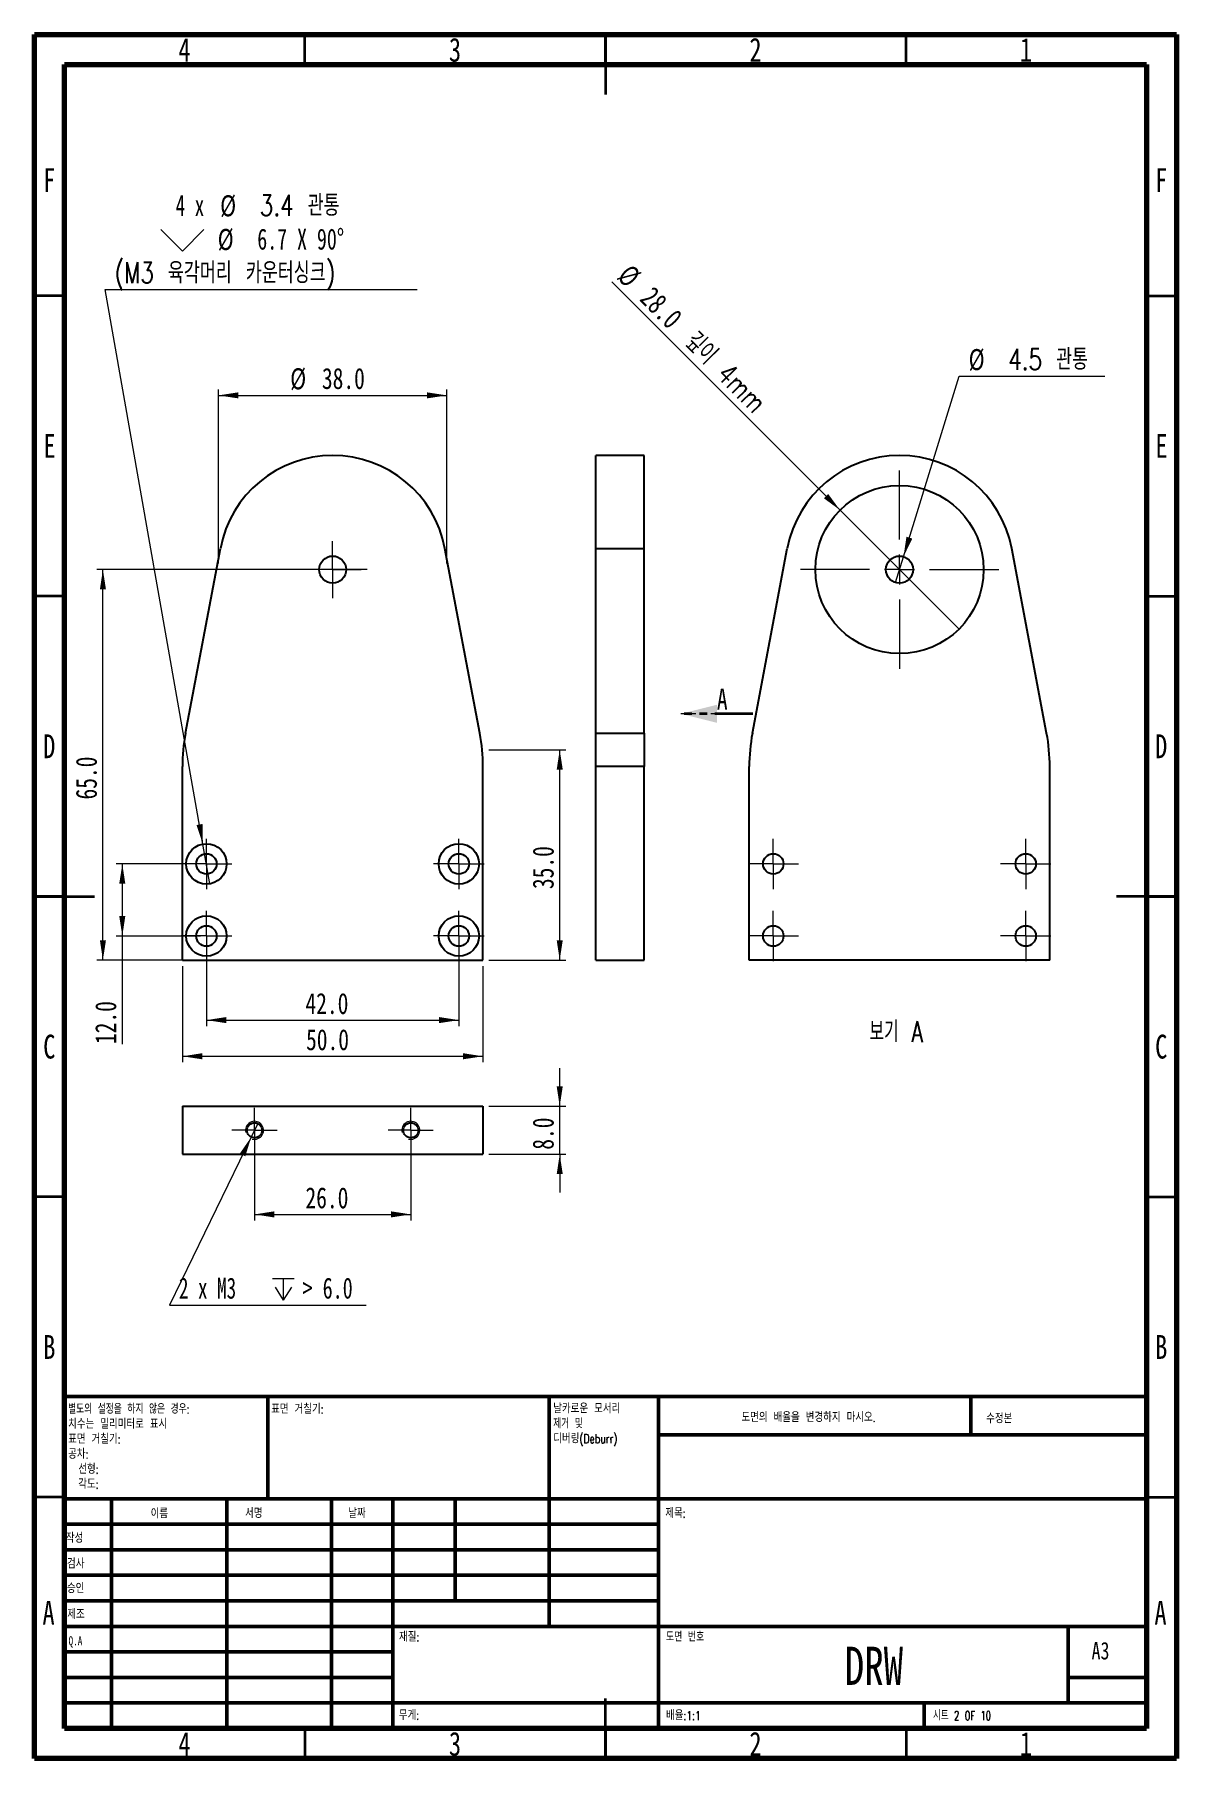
# Paper-space layout '시트2' of a CAD drawing. Header units: millimetres. Extents: x 15 to 205, y 5 to 292.
import ezdxf

# ---------------------------------------------------------------- set-up
doc = ezdxf.new("R2010")
doc.units = ezdxf.units.MM
doc.linetypes.add('HIDDEN', pattern=[1.905, 1.27, -0.635])
doc.linetypes.add('PHANTOM', pattern=[12.7, 6.35, -1.27, 1.27, -1.27, 1.27, -1.27])
doc.styles.add('SLDTEXTSTYLE0', font='TXT', dxfattribs={"width": 0.75})
doc.styles.add('SLDTEXTSTYLE1', font='TXT', dxfattribs={"width": 0.75, "bigfont": 'bigfont'})
doc.styles.add('SLDTEXTSTYLE2', font='TXT', dxfattribs={"width": 0.691176, "bigfont": 'bigfont'})
doc.styles.add('SLDTEXTSTYLE3', font='TXT', dxfattribs={"width": 0.6875, "bigfont": 'bigfont'})
doc.styles.add('SLDTEXTSTYLE4', font='TXT', dxfattribs={"width": 0.7, "bigfont": 'bigfont'})
doc.styles.add('SLDTEXTSTYLE5', font='TXT', dxfattribs={"width": 0.675, "bigfont": 'bigfont'})
doc.styles.add('SLDTEXTSTYLE6', font='TXT', dxfattribs={"width": 0.666667})
doc.styles.add('SLDTEXTSTYLE7', font='TXT', dxfattribs={"width": 0.694444})
doc.styles.add('SLDTEXTSTYLE9', font='TXT', dxfattribs={"width": 0.7})
doc.dimstyles.new('SLDDIMSTYLE0', dxfattribs={"dimtxt": 3.5, "dimasz": 3.302, "dimexe": 0, "dimexo": 0.0625, "dimgap": 0.875, "dimtad": 1, "dimdec": 1, "dimrnd": 1e-09, "dimzin": 4, "dimdsep": 46, "dimtxsty": 'SLDTEXTSTYLE0', "dimsah": 1, "dimcen": 0.09, "dimadec": 0, "dimazin": 1, "dimtfac": 1, "dimtdec": 1, "dimtofl": 0, "dimtmove": 0, "dimatfit": 3, "dimfxl": 0, "dimfrac": 2, "dimtolj": 1, "dimtzin": 12, "dimarcsym": 0})
doc.dimstyles.new('SLDDIMSTYLE2', dxfattribs={"dimtxt": 3.5, "dimasz": 3.302, "dimexe": 0, "dimexo": 0.0625, "dimgap": 0.875, "dimtad": 0, "dimtih": 1, "dimtoh": 1, "dimdec": 1, "dimrnd": 1e-09, "dimzin": 12, "dimdsep": 46, "dimtxsty": 'SLDTEXTSTYLE0', "dimblk1": 'NONE', "dimsah": 1, "dimcen": 0, "dimadec": 0, "dimazin": 3, "dimtfac": 1, "dimtdec": 1, "dimtmove": 0, "dimatfit": 3, "dimldrblk": 'NONE', "dimfxl": 0, "dimfrac": 2, "dimtolj": 1, "dimtzin": 12, "dimarcsym": 0})
doc.dimstyles.new('SLDDIMSTYLE3', dxfattribs={"dimtxt": 3.5, "dimasz": 3.302, "dimexe": 0, "dimexo": 0.0625, "dimgap": 0.875, "dimtad": 0, "dimtih": 1, "dimtoh": 1, "dimdec": 6, "dimrnd": 1e-09, "dimzin": 12, "dimdsep": 46, "dimtxsty": 'SLDTEXTSTYLE0', "dimblk1": 'NONE', "dimsah": 1, "dimcen": 0, "dimadec": 0, "dimazin": 3, "dimtfac": 1, "dimtdec": 1, "dimtmove": 0, "dimatfit": 3, "dimldrblk": 'NONE', "dimfxl": 0, "dimfrac": 2, "dimtolj": 1, "dimtzin": 12, "dimarcsym": 0})
doc.dimstyles.new('SLDDIMSTYLE6', dxfattribs={"dimtxt": 3.5, "dimasz": 3.302, "dimexe": 0, "dimexo": 0.0625, "dimgap": 0.875, "dimtad": 1, "dimdec": 1, "dimrnd": 1e-09, "dimzin": 4, "dimdsep": 46, "dimtxsty": 'SLDTEXTSTYLE0', "dimsah": 1, "dimcen": 0.09, "dimadec": 0, "dimazin": 1, "dimtfac": 1, "dimtdec": 1, "dimtmove": 0, "dimatfit": 0, "dimfxl": 0, "dimfrac": 2, "dimtolj": 1, "dimtzin": 12, "dimarcsym": 0})
doc.dimstyles.new('SLDDIMSTYLE7', dxfattribs={"dimtxt": 3.5, "dimasz": 3.302, "dimexe": 0, "dimexo": 0.0625, "dimgap": 0.875, "dimtad": 1, "dimdec": 1, "dimrnd": 1e-09, "dimzin": 4, "dimdsep": 46, "dimtxsty": 'SLDTEXTSTYLE0', "dimblk1": 'NONE', "dimsah": 1, "dimcen": 0, "dimadec": 0, "dimazin": 1, "dimtfac": 1, "dimtdec": 1, "dimtmove": 0, "dimatfit": 3, "dimldrblk": 'NONE', "dimfxl": 0, "dimfrac": 2, "dimtolj": 1, "dimtzin": 12, "dimarcsym": 0})

# ---------------------------------------------------------------- blocks, each defined once
blk = doc.blocks.new('SW_NOTE_0_2')
at = {"color": 0, "linetype": 'Continuous', "lineweight": 0, "char_height": 1.5, "attachment_point": 1}
for s, insert, style in [('별도의 설정을 하지 않은 경우:', (0, 1.93), 'SLDTEXTSTYLE2'), ('치수는 밀리미터로 표시', (0, -0.57), 'SLDTEXTSTYLE1'), ('표면 거칠기:', (0, -3.07), 'SLDTEXTSTYLE1'), ('공차:', (0, -5.57), 'SLDTEXTSTYLE1'), ('선형:', (1.69, -8.07), 'SLDTEXTSTYLE1'), ('각도:', (1.69, -10.57), 'SLDTEXTSTYLE1')]:
    blk.add_mtext(s, dxfattribs=dict(at, insert=insert, style=style))
blk = doc.blocks.new('SW_NOTE_0_3')
at = {"color": 0, "linetype": 'Continuous', "lineweight": 0, "char_height": 1.5, "attachment_point": 1}
for s, insert, style in [('날카로운 모서리', (0, 1.93), 'SLDTEXTSTYLE1'), ('제거 및', (0, -0.57), 'SLDTEXTSTYLE3'), ('디버링(Deburr)', (0, -3.07), 'SLDTEXTSTYLE1')]:
    blk.add_mtext(s, dxfattribs=dict(at, insert=insert, style=style))
blk = doc.blocks.new('_D_14')
at = {"color": 7, "linetype": 'Continuous', "lineweight": 0}
for p, q in [((70.36, 202.92), (25.38, 202.92)), ((26.38, 137.92), (26.38, 202.92)), ((63.61, 137.92), (25.38, 137.92))]:
    blk.add_line(p, q, dxfattribs=at)
at = {"color": 7, "linetype": 'Continuous', "lineweight": 18}
for points in [[(26.38, 202.92), (25.88, 199.62), (26.89, 199.62)], [(26.38, 137.92), (26.89, 141.23), (25.88, 141.23)]]:
    blk.add_solid(points, dxfattribs=at)
at = {"color": 7, "linetype": 'Continuous', "lineweight": 18, "insert": (21.87, 164.65), "char_height": 3.5, "attachment_point": 1, "rotation": 90, "style": 'SLDTEXTSTYLE0'}
blk.add_mtext('65.0', dxfattribs=at)
blk = doc.blocks.new('_D_15')
at = {"color": 7, "linetype": 'Continuous', "lineweight": 0}
for p, q in [((39.61, 136.92), (39.61, 120.9)), ((89.61, 136.92), (89.61, 120.9)), ((39.61, 121.9), (89.61, 121.9))]:
    blk.add_line(p, q, dxfattribs=at)
at = {"color": 7, "linetype": 'Continuous', "lineweight": 18}
for points in [[(39.61, 121.9), (42.91, 121.4), (42.91, 122.41)], [(89.61, 121.9), (86.3, 122.41), (86.3, 121.4)]]:
    blk.add_solid(points, dxfattribs=at)
at = {"color": 7, "linetype": 'Continuous', "lineweight": 18, "insert": (60.18, 126.42), "char_height": 3.5, "attachment_point": 1, "style": 'SLDTEXTSTYLE0'}
blk.add_mtext('50.0', dxfattribs=at)
blk = doc.blocks.new('_D_16')
at = {"color": 7, "linetype": 'Continuous', "lineweight": 0}
for p, q in [((90.61, 172.92), (103.38, 172.92)), ((102.38, 137.92), (102.38, 172.92)), ((90.61, 137.92), (103.38, 137.92))]:
    blk.add_line(p, q, dxfattribs=at)
at = {"color": 7, "linetype": 'Continuous', "lineweight": 18}
for points in [[(102.38, 172.92), (101.88, 169.62), (102.89, 169.62)], [(102.38, 137.92), (102.89, 141.23), (101.88, 141.23)]]:
    blk.add_solid(points, dxfattribs=at)
at = {"color": 7, "linetype": 'Continuous', "lineweight": 18, "insert": (97.87, 149.74), "char_height": 3.5, "attachment_point": 1, "rotation": 90, "style": 'SLDTEXTSTYLE0'}
blk.add_mtext('35.0', dxfattribs=at)
blk = doc.blocks.new('_D_17')
at = {"color": 7, "linetype": 'Continuous', "lineweight": 0}
for p, q in [((45.61, 203.92), (45.61, 232.92)), ((83.61, 203.92), (83.61, 232.92)), ((45.61, 231.92), (83.61, 231.92))]:
    blk.add_line(p, q, dxfattribs=at)
at = {"color": 7, "linetype": 'Continuous', "lineweight": 18}
for points in [[(45.61, 231.92), (48.91, 231.42), (48.91, 232.43)], [(83.61, 231.92), (80.3, 232.43), (80.3, 231.42)]]:
    blk.add_solid(points, dxfattribs=at)
at = {"color": 7, "linetype": 'Continuous', "lineweight": 18, "char_height": 3.5, "attachment_point": 1, "style": 'SLDTEXTSTYLE0'}
for s, insert in [('%%c', (57.54, 236.44)), ('38.0', (62.82, 236.49))]:
    blk.add_mtext(s, dxfattribs=dict(at, insert=insert))
blk = doc.blocks.new('_D_18')
at = {"color": 7, "linetype": 'Continuous', "lineweight": 0}
for p, q in [((43.61, 140.92), (43.61, 126.92)), ((85.61, 140.92), (85.61, 126.92)), ((43.61, 127.92), (85.61, 127.92))]:
    blk.add_line(p, q, dxfattribs=at)
at = {"color": 7, "linetype": 'Continuous', "lineweight": 18}
for points in [[(43.61, 127.92), (46.91, 127.42), (46.91, 128.43)], [(85.61, 127.92), (82.3, 128.43), (82.3, 127.42)]]:
    blk.add_solid(points, dxfattribs=at)
at = {"color": 7, "linetype": 'Continuous', "lineweight": 18, "insert": (60.08, 132.44), "char_height": 3.5, "attachment_point": 1, "style": 'SLDTEXTSTYLE0'}
blk.add_mtext('42.0', dxfattribs=at)
blk = doc.blocks.new('_D_19')
at = {"color": 7, "linetype": 'Continuous', "lineweight": 0}
for p, q in [((42.61, 153.92), (28.61, 153.92)), ((29.61, 153.92), (29.61, 141.92)), ((42.61, 141.92), (28.61, 141.92)), ((29.61, 141.92), (29.61, 123.94))]:
    blk.add_line(p, q, dxfattribs=at)
at = {"color": 7, "linetype": 'Continuous', "lineweight": 18}
for points in [[(29.61, 153.92), (29.1, 150.62), (30.11, 150.62)], [(29.61, 141.92), (30.11, 145.23), (29.1, 145.23)]]:
    blk.add_solid(points, dxfattribs=at)
at = {"color": 7, "linetype": 'Continuous', "lineweight": 18, "insert": (25.09, 123.94), "char_height": 3.5, "attachment_point": 1, "rotation": 90, "style": 'SLDTEXTSTYLE0'}
blk.add_mtext('12.0', dxfattribs=at)
blk = doc.blocks.new('SW_SYMBOL_HOLE_SINK')
at = {"color": 0, "linetype": 'Continuous', "lineweight": 18}
for p, q in [((0, 875), (800, 75)), ((800, 75), (1600, 875))]:
    blk.add_line(p, q, dxfattribs=at)
blk = doc.blocks.new('_D_20')
at = {"color": 7, "linetype": 'Continuous', "lineweight": 0}
for p, q in [((43.02, 157.23), (26.75, 249.57)), ((26.75, 249.57), (78.68, 249.57)), ((44.19, 150.62), (43.02, 157.23))]:
    blk.add_line(p, q, dxfattribs=at)
at = {"color": 7, "linetype": 'Continuous', "lineweight": 18}
blk.add_solid([(43.02, 157.23), (42.95, 160.57), (41.95, 160.4)], dxfattribs=at)
at = {"color": 7, "linetype": 'Continuous', "lineweight": 18, "xscale": 0.004470703125, "yscale": 0.004470703125, "zscale": 0.004470703125}
blk.add_blockref('SW_SYMBOL_HOLE_SINK', (36.03, 255.61), dxfattribs=at)
at = {"color": 7, "linetype": 'Continuous', "lineweight": 18, "char_height": 3.5, "attachment_point": 1}
for s, insert, style in [('4 x', (38.48, 265.3), 'SLDTEXTSTYLE6'), ('%%c', (45.89, 265.24), 'SLDTEXTSTYLE0'), ('3.4 관통', (52.48, 265.3), 'SLDTEXTSTYLE1'), ('%%c', (45.48, 259.63), 'SLDTEXTSTYLE0'), ('6.7 X 90°', (52.07, 259.69), 'SLDTEXTSTYLE7'), ('(M3 육각머리 카운터싱크)', (28.33, 254.08), 'SLDTEXTSTYLE1')]:
    blk.add_mtext(s, dxfattribs=dict(at, insert=insert, style=style))
blk = doc.blocks.new('_None')
blk = doc.blocks.new('SW_CENTERMARKSYMBOL_8')
at = {"color": 0, "linetype": 'Continuous', "lineweight": 18}
for p, q in [((0, 2.5), (0, 4.75)), ((-2.5, 0), (-4.75, 0)), ((0, 0), (-2.5, 0)), ((0, 0), (0, 2.5)), ((0, 0), (0, -2.5)), ((0, 0), (2.5, 0)), ((2.5, 0), (4.75, 0)), ((0, -2.5), (0, -4.75))]:
    blk.add_line(p, q, dxfattribs=at)
blk = doc.blocks.new('SW_CENTERMARKSYMBOL_9')
at = {"color": 0, "linetype": 'Continuous', "lineweight": 18}
for p, q in [((0, 2.5), (0, 4.2)), ((-2.5, 0), (-4.2, 0)), ((0, 0), (-2.5, 0)), ((0, 0), (0, 2.5)), ((0, 0), (0, -2.5)), ((0, 0), (2.5, 0)), ((2.5, 0), (4.2, 0)), ((0, -2.5), (0, -4.2))]:
    blk.add_line(p, q, dxfattribs=at)
blk = doc.blocks.new('SW_CENTERMARKSYMBOL_10')
at = {"color": 0, "linetype": 'Continuous', "lineweight": 18}
for p, q in [((0, 2.5), (0, 4.2)), ((-2.5, 0), (-4.2, 0)), ((0, 0), (-2.5, 0)), ((0, 0), (0, 2.5)), ((0, 0), (0, -2.5)), ((0, 0), (2.5, 0)), ((2.5, 0), (4.2, 0)), ((0, -2.5), (0, -4.2))]:
    blk.add_line(p, q, dxfattribs=at)
blk = doc.blocks.new('SW_CENTERMARKSYMBOL_11')
at = {"color": 0, "linetype": 'Continuous', "lineweight": 18}
for p, q in [((0, 2.5), (0, 4.2)), ((-2.5, 0), (-4.2, 0)), ((0, 0), (-2.5, 0)), ((0, 0), (0, 2.5)), ((0, 0), (0, -2.5)), ((0, 0), (2.5, 0)), ((2.5, 0), (4.2, 0)), ((0, -2.5), (0, -4.2))]:
    blk.add_line(p, q, dxfattribs=at)
blk = doc.blocks.new('SW_CENTERMARKSYMBOL_12')
at = {"color": 0, "linetype": 'Continuous', "lineweight": 18}
for p, q in [((0, 2.5), (0, 4.2)), ((-2.5, 0), (-4.2, 0)), ((0, 0), (-2.5, 0)), ((0, 0), (0, 2.5)), ((0, 0), (0, -2.5)), ((0, 0), (2.5, 0)), ((2.5, 0), (4.2, 0)), ((0, -2.5), (0, -4.2))]:
    blk.add_line(p, q, dxfattribs=at)
blk = doc.blocks.new('SW_PROJECTIONARROW_0')
at = {"color": 0, "linetype": 'HIDDEN', "lineweight": 18}
blk.add_line((134.53, 178.91), (122.53, 178.91), dxfattribs=at)
blk.add_line((134.53, 178.91), (122.53, 178.91), dxfattribs=at)
at = {"color": 0, "linetype": 'PHANTOM', "lineweight": 35}
blk.add_line((134.53, 178.91), (122.53, 178.91), dxfattribs=at)
at = {"color": 0, "linetype": 'Continuous', "lineweight": 25}
blk.add_solid([(122.53, 178.91), (128.53, 177.41), (128.53, 180.41)], dxfattribs=at)
blk.add_solid([(122.53, 178.91), (128.53, 177.41), (128.53, 180.41)], dxfattribs=at)
at = {"color": 0, "linetype": 'Continuous', "lineweight": 25, "insert": (128.53, 183.12), "char_height": 3.5, "attachment_point": 1, "style": 'SLDTEXTSTYLE0'}
blk.add_mtext('A', dxfattribs=at)
blk.add_mtext('A', dxfattribs=at)
blk = doc.blocks.new('_D_21')
at = {"color": 7, "linetype": 'Continuous', "lineweight": 0}
for p, q in [((102.38, 113.58), (102.38, 119.93)), ((90.61, 113.58), (103.38, 113.58)), ((102.38, 105.58), (102.38, 113.58)), ((90.61, 105.58), (103.38, 105.58)), ((102.38, 105.58), (102.38, 99.23))]:
    blk.add_line(p, q, dxfattribs=at)
at = {"color": 7, "linetype": 'Continuous', "lineweight": 18}
for points in [[(102.38, 113.58), (102.89, 116.88), (101.88, 116.88)], [(102.38, 105.58), (101.88, 102.28), (102.89, 102.28)]]:
    blk.add_solid(points, dxfattribs=at)
at = {"color": 7, "linetype": 'Continuous', "lineweight": 18, "insert": (97.87, 106.35), "char_height": 3.5, "attachment_point": 1, "rotation": 90, "style": 'SLDTEXTSTYLE0'}
blk.add_mtext('8.0', dxfattribs=at)
blk = doc.blocks.new('_D_22')
at = {"color": 7, "linetype": 'Continuous', "lineweight": 0}
for p, q in [((51.61, 108.58), (51.61, 94.58)), ((77.61, 108.58), (77.61, 94.58)), ((51.61, 95.58), (77.61, 95.58))]:
    blk.add_line(p, q, dxfattribs=at)
at = {"color": 7, "linetype": 'Continuous', "lineweight": 18}
for points in [[(51.61, 95.58), (54.91, 95.07), (54.91, 96.09)], [(77.61, 95.58), (74.3, 96.09), (74.3, 95.07)]]:
    blk.add_solid(points, dxfattribs=at)
at = {"color": 7, "linetype": 'Continuous', "lineweight": 18, "insert": (60.08, 100.09), "char_height": 3.5, "attachment_point": 1, "style": 'SLDTEXTSTYLE0'}
blk.add_mtext('26.0', dxfattribs=at)
blk = doc.blocks.new('SW_SYMBOL_HOLE_DEPTH')
at = {"color": 0, "linetype": 'Continuous', "lineweight": 18}
for p, q in [((0, 875), (800, 875)), ((400, 875), (400, 75)), ((100, 555), (400, 75)), ((700, 555), (400, 75))]:
    blk.add_line(p, q, dxfattribs=at)
blk = doc.blocks.new('_D_23')
at = {"color": 7, "linetype": 'Continuous', "lineweight": 0}
for p, q in [((52.15, 110.7), (51.06, 108.46)), ((51.06, 108.46), (37.45, 80.49)), ((37.45, 80.49), (70.2, 80.49))]:
    blk.add_line(p, q, dxfattribs=at)
at = {"color": 7, "linetype": 'Continuous', "lineweight": 18}
blk.add_solid([(51.06, 108.46), (49.16, 105.71), (50.07, 105.26)], dxfattribs=at)
at = {"color": 7, "linetype": 'Continuous', "lineweight": 18, "xscale": 0.004470703125, "yscale": 0.004470703125, "zscale": 0.004470703125}
blk.add_blockref('SW_SYMBOL_HOLE_DEPTH', (54.61, 80.98), dxfattribs=at)
at = {"color": 7, "linetype": 'Continuous', "lineweight": 18, "char_height": 3.5, "attachment_point": 1}
for s, insert, style in [('2 x M3', (39.03, 85.06), 'SLDTEXTSTYLE6'), ('> 6.0', (59.61, 85.06), 'SLDTEXTSTYLE9')]:
    blk.add_mtext(s, dxfattribs=dict(at, insert=insert, style=style))
blk = doc.blocks.new('SW_CENTERMARKSYMBOL_13')
at = {"color": 0, "linetype": 'Continuous', "lineweight": 18}
for p, q in [((0, 2.5), (0, 3.75)), ((-2.5, 0), (-3.75, 0)), ((0, 0), (-2.5, 0)), ((0, 0), (0, 2.5)), ((0, 0), (0, -2.5)), ((0, 0), (2.5, 0)), ((2.5, 0), (3.75, 0)), ((0, -2.5), (0, -3.75))]:
    blk.add_line(p, q, dxfattribs=at)
blk = doc.blocks.new('SW_CENTERMARKSYMBOL_14')
at = {"color": 0, "linetype": 'Continuous', "lineweight": 18}
for p, q in [((0, 2.5), (0, 3.75)), ((-2.5, 0), (-3.75, 0)), ((0, 0), (-2.5, 0)), ((0, 0), (0, 2.5)), ((0, 0), (0, -2.5)), ((0, 0), (2.5, 0)), ((2.5, 0), (3.75, 0)), ((0, -2.5), (0, -3.75))]:
    blk.add_line(p, q, dxfattribs=at)
blk = doc.blocks.new('_D_24')
at = {"color": 7, "linetype": 'Continuous', "lineweight": 0}
for q in [(111.04, 250.8), (168.82, 193.03)]:
    blk.add_line((149.02, 212.82), q, dxfattribs=at)
at = {"color": 7, "linetype": 'Continuous', "lineweight": 18}
blk.add_solid([(149.02, 212.82), (147.04, 215.52), (146.32, 214.8)], dxfattribs=at)
at = {"color": 7, "linetype": 'Continuous', "lineweight": 18, "char_height": 3.5, "attachment_point": 1, "rotation": 315}
for s, insert, style in [('%%c', (114.23, 253.99), 'SLDTEXTSTYLE0'), ('28.0', (118, 250.29), 'SLDTEXTSTYLE0'), ('깊이 4mm', (125.33, 242.96), 'SLDTEXTSTYLE1')]:
    blk.add_mtext(s, dxfattribs=dict(at, insert=insert, style=style))
blk = doc.blocks.new('_D_25')
at = {"color": 7, "linetype": 'Continuous', "lineweight": 0}
for p, q in [((159.58, 205.07), (168.84, 235.12)), ((168.84, 235.12), (193.08, 235.12)), ((158.25, 200.77), (159.58, 205.07))]:
    blk.add_line(p, q, dxfattribs=at)
at = {"color": 7, "linetype": 'Continuous', "lineweight": 18}
blk.add_solid([(159.58, 205.07), (161.04, 208.08), (160.07, 208.38)], dxfattribs=at)
at = {"color": 7, "linetype": 'Continuous', "lineweight": 18, "char_height": 3.5, "attachment_point": 1}
for s, insert, style in [('%%c', (170.42, 239.63), 'SLDTEXTSTYLE0'), ('4.5 관통', (177.01, 239.68), 'SLDTEXTSTYLE1')]:
    blk.add_mtext(s, dxfattribs=dict(at, insert=insert, style=style))
blk = doc.blocks.new('SW_CENTERMARKSYMBOL_15')
at = {"color": 0, "linetype": 'Continuous', "lineweight": 18}
for p, q in [((0, 5), (0, 16.5)), ((-5, 0), (-16.5, 0)), ((0, 0), (-2.5, 0)), ((0, 0), (0, 2.5)), ((0, 0), (0, -2.5)), ((0, 0), (2.5, 0)), ((5, 0), (16.5, 0)), ((0, -5), (0, -16.5))]:
    blk.add_line(p, q, dxfattribs=at)
blk = doc.blocks.new('SW_CENTERMARKSYMBOL_16')
at = {"color": 0, "linetype": 'Continuous', "lineweight": 18}
for p, q in [((0, 2.5), (0, 4.2)), ((-2.5, 0), (-4.2, 0)), ((0, 0), (-2.5, 0)), ((0, 0), (0, 2.5)), ((0, 0), (0, -2.5)), ((0, 0), (2.5, 0)), ((2.5, 0), (4.2, 0)), ((0, -2.5), (0, -4.2))]:
    blk.add_line(p, q, dxfattribs=at)
blk = doc.blocks.new('SW_CENTERMARKSYMBOL_17')
at = {"color": 0, "linetype": 'Continuous', "lineweight": 18}
for p, q in [((0, 2.5), (0, 4.2)), ((-2.5, 0), (-4.2, 0)), ((0, 0), (-2.5, 0)), ((0, 0), (0, 2.5)), ((0, 0), (0, -2.5)), ((0, 0), (2.5, 0)), ((2.5, 0), (4.2, 0)), ((0, -2.5), (0, -4.2))]:
    blk.add_line(p, q, dxfattribs=at)
blk = doc.blocks.new('SW_CENTERMARKSYMBOL_18')
at = {"color": 0, "linetype": 'Continuous', "lineweight": 18}
for p, q in [((0, 2.5), (0, 4.2)), ((-2.5, 0), (-4.2, 0)), ((0, 0), (-2.5, 0)), ((0, 0), (0, 2.5)), ((0, 0), (0, -2.5)), ((0, 0), (2.5, 0)), ((2.5, 0), (4.2, 0)), ((0, -2.5), (0, -4.2))]:
    blk.add_line(p, q, dxfattribs=at)
blk = doc.blocks.new('SW_CENTERMARKSYMBOL_19')
at = {"color": 0, "linetype": 'Continuous', "lineweight": 18}
for p, q in [((0, 2.5), (0, 4.2)), ((-2.5, 0), (-4.2, 0)), ((0, 0), (-2.5, 0)), ((0, 0), (0, 2.5)), ((0, 0), (0, -2.5)), ((0, 0), (2.5, 0)), ((2.5, 0), (4.2, 0)), ((0, -2.5), (0, -4.2))]:
    blk.add_line(p, q, dxfattribs=at)

psp = doc.layouts.new('시트2')

# ---------------------------------------------------------------- linework, layer by layer
at = {"color": 7, "linetype": 'Continuous', "lineweight": 70}
for p, q in [((15, 5), (15, 292)), ((15, 292), (205, 292)), ((205, 292), (205, 5)), ((20, 10), (20, 287)), ((20, 287), (200, 287)), ((200, 287), (200, 10)), ((200, 10), (20, 10)), ((205, 5), (15, 5))]:
    psp.add_line(p, q, dxfattribs=at)
at = {"color": 7, "linetype": 'Continuous', "lineweight": 35}
for p, q in [((60, 287), (60, 292)), ((110, 292), (110, 282)), ((110, 287), (110, 292)), ((160, 287), (160, 292)), ((20, 248.5), (15, 248.5)), ((200, 248.5), (205, 248.5)), ((20, 198.5), (15, 198.5)), ((200, 198.5), (205, 198.5)), ((15, 148.5), (25, 148.5)), ((20, 148.5), (15, 148.5)), ((205, 148.5), (195, 148.5)), ((200, 148.5), (205, 148.5)), ((20, 98.5), (15, 98.5)), ((200, 98.5), (205, 98.5)), ((20, 48.5), (15, 48.5)), ((200, 48.5), (205, 48.5)), ((110, 5), (110, 15)), ((60, 10), (60, 5)), ((110, 10), (110, 5)), ((160, 10), (160, 5))]:
    psp.add_line(p, q, dxfattribs=at)
at = {"color": 7, "linetype": 'Continuous', "lineweight": 25}
for p, q in [((116.4134372, 221.9246311), (108.4134372, 221.9246311)), ((108.4134372, 206.4497367), (108.4134372, 221.9246311)), ((116.4134372, 206.4497367), (116.4134372, 221.9246311)), ((40.1263272, 175.683239), (45.9353479, 206.4497367)), ((89.084622, 175.683239), (83.2756013, 206.4497367)), ((108.4134372, 206.4497367), (116.4134372, 206.4497367)), ((108.4134372, 175.683239), (108.4134372, 206.4497367)), ((116.4134372, 175.683239), (116.4134372, 206.4497367)), ((134.4367592, 175.683239), (140.2457799, 206.4497367)), ((183.395054, 175.683239), (177.5860333, 206.4497367)), ((108.4134372, 175.683239), (116.4134372, 175.683239)), ((108.4134372, 170.1172828), (108.4134372, 175.683239)), ((116.4134372, 175.683239), (116.4134372, 170.1172828)), ((39.6054746, 137.9246311), (39.6054746, 170.1172828)), ((89.6054746, 137.9246311), (89.6054746, 170.1172828)), ((116.4134372, 170.1172828), (108.4134372, 170.1172828)), ((108.4134372, 137.9246311), (108.4134372, 170.1172828)), ((116.4134372, 137.9246311), (116.4134372, 170.1172828)), ((133.9159066, 137.9246311), (133.9159066, 170.1172828)), ((183.9159066, 137.9246311), (183.9159066, 170.1172828)), ((39.6054746, 137.9246311), (89.6054746, 137.9246311)), ((108.4134372, 137.9246311), (116.4134372, 137.9246311)), ((183.9159066, 137.9246311), (133.9159066, 137.9246311)), ((39.6054746, 113.5794549), (39.6054746, 105.5794549)), ((39.6054746, 113.5794549), (89.6054746, 113.5794549)), ((89.6054746, 113.5794549), (89.6054746, 105.5794549)), ((39.6054746, 105.5794549), (89.6054746, 105.5794549))]:
    psp.add_line(p, q, dxfattribs=at)
at = {"color": 7, "linetype": 'Continuous', "lineweight": 50}
for p, q in [((20, 65.25), (200, 65.25)), ((20, 65.25), (20, 10)), ((53.8, 48.25), (53.8, 65.25)), ((100.6, 65.25), (100.6, 27)), ((118.8, 65.25), (118.8, 10)), ((170.8, 58.875), (170.8, 65.25)), ((200, 58.875), (118.8, 58.875)), ((200, 48.25), (20, 48.25)), ((27.8, 48.25), (27.8, 10)), ((46.9909524, 48.25), (46.9909524, 10)), ((64.3989262, 48.25), (64.3989262, 10)), ((74.6, 10), (74.6, 48.25)), ((85, 31.25), (85, 48.25)), ((118.8, 44), (20, 44)), ((118.8, 39.75), (20, 39.75)), ((118.8, 35.5), (20, 35.5)), ((118.8, 31.25), (20, 31.25)), ((74.6, 27), (20, 27)), ((74.6, 27), (200, 27)), ((187, 14.25), (187, 27)), ((74.6, 22.749928), (20, 22.749928)), ((74.6, 18.5), (20, 18.5)), ((200, 18.5), (187, 18.5)), ((20, 14.25), (200, 14.25)), ((163, 10), (163, 14.25))]:
    psp.add_line(p, q, dxfattribs=at)
at = {"color": 7, "linetype": 'Continuous', "lineweight": 25}
for centre, radius in [((158.9159066, 202.9246311), 14), ((64.6054746, 202.9246311), 2.25), ((158.9159066, 202.9246311), 2.25), ((43.6054746, 153.9246311), 3.36), ((43.6054746, 153.9246311), 1.7), ((85.6054746, 153.9246311), 3.36), ((85.6054746, 153.9246311), 1.7), ((137.9159066, 153.9246311), 1.7), ((179.9159066, 153.9246311), 1.7), ((43.6054746, 141.9246311), 3.36), ((43.6054746, 141.9246311), 1.7), ((85.6054746, 141.9246311), 3.36), ((85.6054746, 141.9246311), 1.7), ((137.9159066, 141.9246311), 1.7), ((179.9159066, 141.9246311), 1.7), ((51.6054746, 109.5794549), 1.25), ((77.6054746, 109.5794549), 1.25)]:
    psp.add_circle(centre, radius, dxfattribs=at)
for centre, radius, start, end in [((64.6054746, 202.9246311), 19, 10.692143291, 169.307856709), ((158.9159066, 202.9246311), 19, 10.692143291, 169.307856709), ((69.6054746, 170.1172828), 30, 169.307856709, 180), ((59.6054746, 170.1172828), 30, 0, 10.692143291), ((163.9159066, 170.1172828), 30, 169.307856709, 180), ((153.9159066, 170.1172828), 30, 0, 10.692143291)]:
    psp.add_arc(centre, radius, start, end, dxfattribs=at)
at = {"color": 7, "linetype": 'Continuous', "lineweight": 18}
for centre in [(51.6054746, 109.5794549), (77.6054746, 109.5794549)]:
    psp.add_arc(centre, 1.5, 255, 195, dxfattribs=at)

# ---------------------------------------------------------------- block references
at = {"color": 7, "linetype": 'Continuous', "lineweight": 0}
for name, p in [('SW_CENTERMARKSYMBOL_15', (158.9159066, 202.9246311)), ('SW_CENTERMARKSYMBOL_8', (64.6054746, 202.9246311)), ('SW_CENTERMARKSYMBOL_12', (43.6054746, 153.9246311)), ('SW_CENTERMARKSYMBOL_9', (85.6054746, 153.9246311)), ('SW_CENTERMARKSYMBOL_16', (137.9159066, 153.9246311)), ('SW_CENTERMARKSYMBOL_19', (179.9159066, 153.9246311)), ('SW_CENTERMARKSYMBOL_11', (43.6054746, 141.9246311)), ('SW_CENTERMARKSYMBOL_10', (85.6054746, 141.9246311)), ('SW_CENTERMARKSYMBOL_17', (137.9159066, 141.9246311)), ('SW_CENTERMARKSYMBOL_18', (179.9159066, 141.9246311)), ('SW_CENTERMARKSYMBOL_13', (51.6054746, 109.5794549)), ('SW_CENTERMARKSYMBOL_14', (77.6054746, 109.5794549)), ('SW_NOTE_0_2', (20.5936687, 61.9873699)), ('SW_NOTE_0_3', (101.3092157, 62.0694896))]:
    psp.add_blockref(name, p, dxfattribs=at)
at = {"color": 7, "linetype": 'Continuous', "lineweight": 25}
psp.add_blockref('SW_PROJECTIONARROW_0', (0, 0), dxfattribs=at)

# ---------------------------------------------------------------- texts
at = {"color": 7, "linetype": 'Continuous', "lineweight": 0}
for s, insert, char_height, attachment_point, style in [('4', (39.9600369, 291.4388928), 3.96875, 2, 'SLDTEXTSTYLE0'), ('3', (84.9600369, 291.4388928), 3.96875, 2, 'SLDTEXTSTYLE0'), ('2', (134.9600369, 291.4388928), 3.96875, 2, 'SLDTEXTSTYLE0'), ('1', (179.9600369, 291.4388928), 3.96875, 2, 'SLDTEXTSTYLE0'), ('F', (17.4577402, 269.7445102), 3.96875, 2, 'SLDTEXTSTYLE0'), ('F', (202.4577402, 269.7445102), 3.96875, 2, 'SLDTEXTSTYLE0'), ('E', (17.5078089, 225.4945102), 3.96875, 2, 'SLDTEXTSTYLE0'), ('E', (202.5078089, 225.4945102), 3.96875, 2, 'SLDTEXTSTYLE0'), ('D', (17.4526873, 175.4945102), 3.96875, 2, 'SLDTEXTSTYLE0'), ('D', (202.4526873, 175.4945102), 3.96875, 2, 'SLDTEXTSTYLE0'), ('보기 A', (158.343511, 127.7606737), 3.5, 2, 'SLDTEXTSTYLE3'), ('C', (17.4586589, 125.4945102), 3.96875, 2, 'SLDTEXTSTYLE0'), ('C', (202.4586589, 125.4945102), 3.96875, 2, 'SLDTEXTSTYLE0'), ('B', (17.4706018, 75.4945102), 3.96875, 2, 'SLDTEXTSTYLE0'), ('B', (202.4706018, 75.4945102), 3.96875, 2, 'SLDTEXTSTYLE0'), ('표면 거칠기:', (54.3712922, 63.919272), 1.5, 1, 'SLDTEXTSTYLE1'), ('도면의 배율을 변경하지 마시오.', (132.6146405, 62.5329936), 1.5, 1, 'SLDTEXTSTYLE1'), ('수정본', (173.3275817, 62.3349087), 1.5, 1, 'SLDTEXTSTYLE1'), ('이름', (34.3222392, 46.5014826), 1.5, 1, 'SLDTEXTSTYLE1'), ('서명', (50.0335876, 46.5617564), 1.5, 1, 'SLDTEXTSTYLE1'), ('날짜', (67.214702, 46.5761792), 1.5, 1, 'SLDTEXTSTYLE1'), ('제목:', (119.9561869, 46.5761792), 1.5, 1, 'SLDTEXTSTYLE1'), ('작성', (20.2121492, 42.4297149), 1.5, 1, 'SLDTEXTSTYLE1'), ('검사', (20.4104689, 38.1544072), 1.5, 1, 'SLDTEXTSTYLE1'), ('승인', (20.4017224, 34.064296), 1.5, 1, 'SLDTEXTSTYLE1'), ('A', (17.3396881, 31.2445102), 3.96875, 2, 'SLDTEXTSTYLE0'), ('제조', (20.4551865, 29.7337047), 1.5, 1, 'SLDTEXTSTYLE1'), ('A', (202.3396881, 31.2445102), 3.96875, 2, 'SLDTEXTSTYLE0'), ('재질:', (75.6458623, 25.9860563), 1.5, 1, 'SLDTEXTSTYLE1'), ('도면 번호', (120.0739661, 25.9860563), 1.5, 1, 'SLDTEXTSTYLE4'), ('Q.A', (20.6690429, 25.3496492), 1.5, 1, 'SLDTEXTSTYLE0'), ('DRW', (154.662498, 23.606911), 6.35, 2, 'SLDTEXTSTYLE0'), ('A3', (190.8711564, 24.4063886), 2.91041667, 1, 'SLDTEXTSTYLE0'), ('무게:', (75.6178111, 12.9493119), 1.4986, 1, 'SLDTEXTSTYLE1'), ('배율:1:1', (120.0739661, 12.9000873), 1.5, 1, 'SLDTEXTSTYLE1'), ('시트 2 OF 10', (164.4782944, 12.9000873), 1.5, 1, 'SLDTEXTSTYLE5'), ('4', (39.9600369, 9.4388928), 3.96875, 2, 'SLDTEXTSTYLE0'), ('3', (84.9600369, 9.4388928), 3.96875, 2, 'SLDTEXTSTYLE0'), ('2', (134.9600369, 9.4388928), 3.96875, 2, 'SLDTEXTSTYLE0'), ('1', (179.9600369, 9.4388928), 3.96875, 2, 'SLDTEXTSTYLE0')]:
    psp.add_mtext(s, dxfattribs=dict(at, insert=insert, char_height=char_height, attachment_point=attachment_point, style=style))

# ---------------------------------------------------------------- dimensions: what is measured, and where the dimension line sits
at = {"color": 7, "linetype": 'Continuous', "lineweight": 18}
for p1, p2, text, dimstyle, picture, middle in [((44.1887915, 150.6156522), (43.0221577, 157.2336101), '4 x <> 관통\\P{\\fGDT;w}%%c 6.7 X 90°\\P(M3 육각머리 카운터싱크)', 'SLDDIMSTYLE2', '_D_20', (53.5087629, 257.9536082)), ((168.8154015, 193.0251362), (149.0164116, 212.8241261), '<> 깊이 4mm', 'SLDDIMSTYLE7', '_D_24', (123.9159166, 237.9246411)), ((158.2533885, 200.7743824), (159.5784246, 205.0748799), '<> 관통\\P', 'SLDDIMSTYLE2', '_D_25', (181.749148, 237.9246311))]:
    dim = psp.add_diameter_dim_2p(p1=p1, p2=p2, text=text, dimstyle=dimstyle, dxfattribs=at)
    dim.commit()
    dim.dimension.update_dxf_attribs({"geometry": picture, "text_midpoint": middle, "dimtype": 163})
dim = psp.add_linear_dim(base=(83.6054746, 234.7294923), p1=(45.6054746, 202.9246311), p2=(83.6054746, 202.9246311), text='%%c<>', dimstyle='SLDDIMSTYLE0', dxfattribs=at)
dim.commit()
dim.dimension.update_dxf_attribs({"geometry": '_D_17', "text_midpoint": (64.7022144, 234.7294923), "dimtype": 160})
for base, p1, p2, dimstyle, picture, middle in [((23.6054746, 202.9246311), (64.6054746, 137.9246311), (64.6054746, 202.9246311), 'SLDDIMSTYLE0', '_D_14', (23.6054746, 169.1746596)), ((99.6054746, 172.9246311), (89.6054746, 137.9246311), (89.6054746, 172.9246311), 'SLDDIMSTYLE0', '_D_16', (99.6054746, 154.2612052)), ((29.6054746, 141.9246311), (43.6054746, 153.9246311), (43.6054746, 141.9246311), 'SLDDIMSTYLE0', '_D_19', (29.6054746, 128.4628252)), ((99.6054746, 113.5794549), (89.6054746, 105.5794549), (89.6054746, 113.5794549), 'SLDDIMSTYLE6', '_D_21', (99.6054746, 109.5794549))]:
    dim = psp.add_linear_dim(base=base, p1=p1, p2=p2, angle=90, dimstyle=dimstyle, dxfattribs=at)
    dim.commit()
    dim.dimension.update_dxf_attribs({"geometry": picture, "text_midpoint": middle, "dimtype": 160})
for base, p1, p2, picture, middle in [((85.6054746, 127.9246311), (43.6054746, 141.9246311), (85.6054746, 141.9246311), '_D_18', (64.6054746, 127.9246311)), ((89.6054746, 124.6822899), (39.6054746, 137.9246311), (89.6054746, 137.9246311), '_D_15', (64.7022144, 124.6822899)), ((77.6054746, 95.5794549), (51.6054746, 109.5794549), (77.6054746, 109.5794549), '_D_22', (64.6054746, 95.5794549))]:
    dim = psp.add_linear_dim(base=base, p1=p1, p2=p2, dimstyle='SLDDIMSTYLE0', dxfattribs=at)
    dim.commit()
    dim.dimension.update_dxf_attribs({"geometry": picture, "text_midpoint": middle, "dimtype": 160})
dim = psp.add_diameter_dim_2p(p1=(52.1525976, 110.7033573), p2=(51.0583517, 108.4555526), text='2 x M3 {\\fGDT;x}> 6.0\\P', dimstyle='SLDDIMSTYLE3', override={"dimpost": '<>'}, dxfattribs=at)
dim.commit()
dim.dimension.update_dxf_attribs({"geometry": '_D_23', "text_midpoint": (54.6168289, 83.2964969), "dimtype": 163})

doc.saveas('drawing.dxf')
